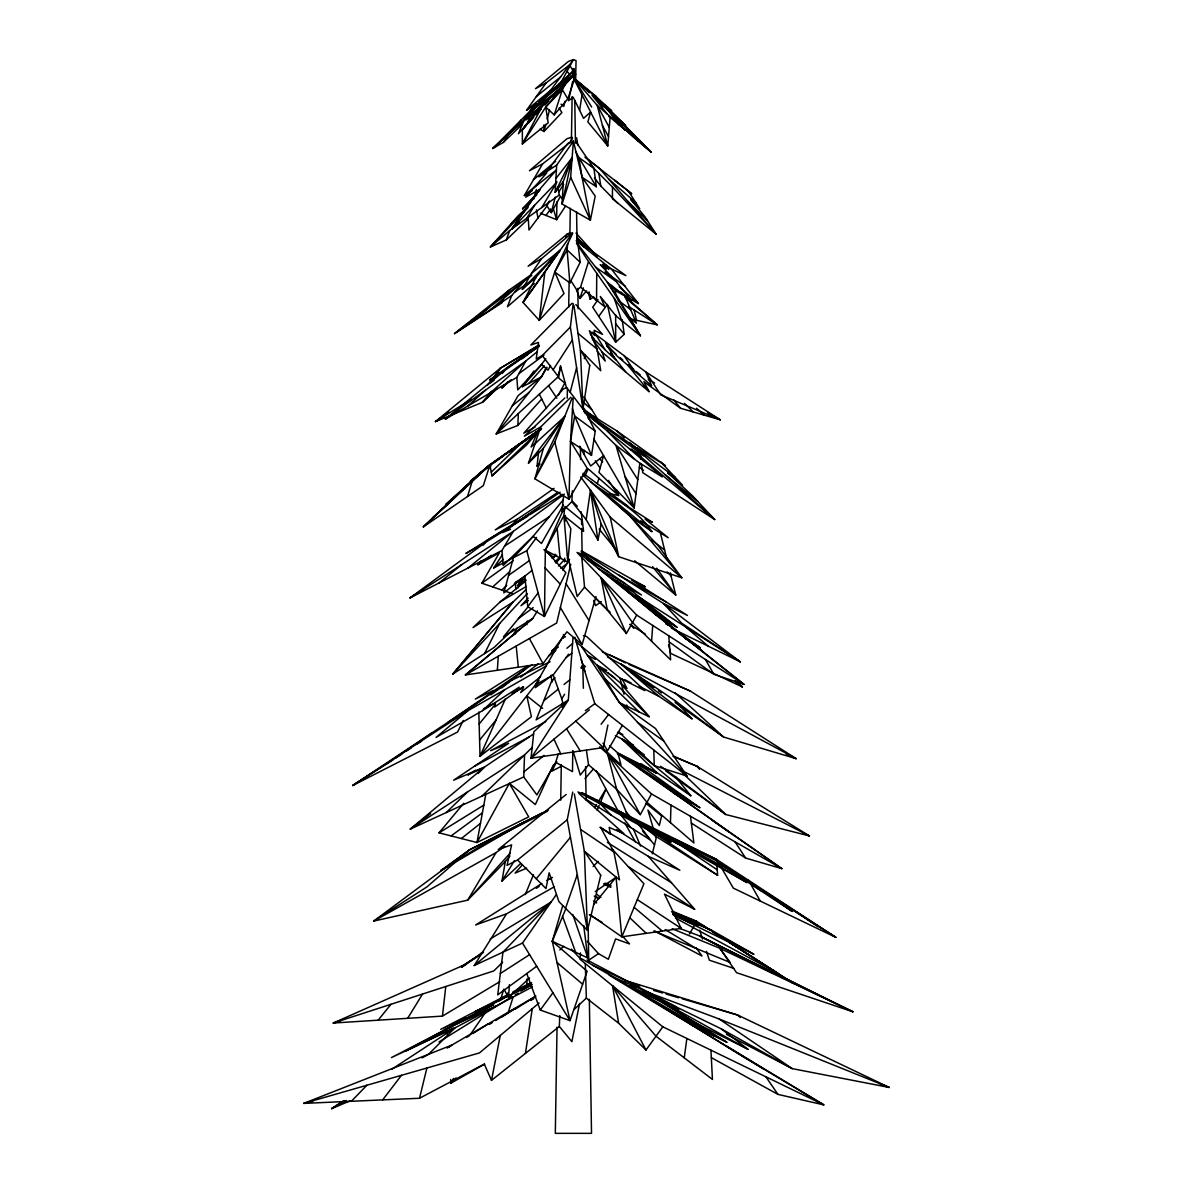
<?xml version="1.0" encoding="UTF-8"?>
<svg xmlns="http://www.w3.org/2000/svg" width="1193" height="1193" viewBox="0 0 1193 1193"><rect width="100%" height="100%" fill="white"/><g stroke="black" fill="none" stroke-linecap="round" stroke-linejoin="round"><path stroke-width="1.5" d="M543.993 124.862L543.978 131.498L540.056 129.217M612.486 187.062L612.427 198.709L656.254 234.32L644.876 216.679L630.769 199.44L639.716 208.686L628.398 191.134L585.032 157.058L599.661 168.571L656.254 234.32L612.486 187.062L589.968 164.515M596.56 300.159L596.739 273.301M564.05 508.099L545.335 550.182L544.47 616.453L527.753 606.76L524.875 576.13L515.764 582.244M572.789 751.351L572.491 771.617L555.64 762.312L558.399 753.752M556.907 201.871L556.624 219.676L540.369 213.219M557.042 1027.262L555.312 1133.35L591.519 1133.35L589.342 999.331M560.725 800.19L561.292 764.817M562.231 707.121L562.291 703.393M563.35 638.255L563.409 634.527M564.587 561.948L564.647 558.22M565.243 520.998L565.333 515.406M567.242 398.149L567.391 388.843M568.718 306.944L569.136 280.892M569.896 234.365L570.314 208.298M571.372 143.16L572.133 96.618M572.461 76.143L572.58 68.702L574.251 68.702L574.429 79.871M575.593 81.258L576.055 60.589L573.415 59.65L568.464 61.38L535.478 88.685L546.111 82.928L569.523 64.884M573.177 398.194L570.493 441.47L568.986 499.166L534.941 478.825L543.426 448.225L564.766 416.476L572.103 398M670.436 822.648L670.988 805.126M546.976 367.429L541.398 376.973L518.09 395.658L496.184 433.984L517.866 425.439L518.314 413.568M555.64 762.312L536.88 794.926L523.742 776.926L524.547 754.93L532.466 747.176M563.29 181.5L555.177 192.371L556.669 165.111L573.415 141.147L582.095 177.339L590.386 220.213L562.082 204.018L563.29 181.5L572.118 157.774L573.281 142.832M526.724 986.149L527.008 978.946M579.604 1003.477L571.879 1041.653L559.338 1026.457L559.756 1015.556M580.752 477.021L590.475 490.129L601.183 523.921L597.932 540.071L586.195 519.641L571.865 501.642L572.357 490.755M497.362 670.272L498.242 656.254M529.573 977.962L508.546 997.467L509.396 984.672M580.514 952.924L580.111 958.426L571.372 949.136M651.572 641.223L652.72 625.445M555.177 192.371L572.118 157.774L562.082 204.018L570.657 177.31L572.118 157.774L556.177 178.16M572.998 637.972L568.315 700.082L531.034 758.226L603.3 747.593L607.908 725.031M591.653 107.027L573.415 77.754L597.186 105.297L610.175 116.526L607.759 145.919L587.866 121.925L590.624 112.053L573.415 77.754L595.322 95.664L651.244 152.212L633.304 136.986L618.063 122.163L625.162 130.097L608.624 116.079M581.17 511.782L583.601 531.362L563.901 515.615L545.335 550.182L567.808 562.142L570.851 528.827L563.901 515.615L564.617 508.263M567.674 243.775L567.078 249.933L569.881 282.92L554.76 272.004L572.7 233.217M563.618 495.602L561.978 511.573L571.865 501.642M539.967 464.107L537.059 466.09L538.61 451.864M481.883 953.669L466.657 963.825L333.205 1023.042L442.439 1016.108L445.779 986.522M536.119 276.985L522.295 289.347L531.496 273.331L560.128 250.291L544.813 272.138L539.281 320.35L523.041 302.455L536.119 276.985L560.128 250.291L572.416 233.112M526.888 624.7L527.321 621.016M570.373 327.076L542.248 355.514L558.771 377.227L560.442 365.684L566.317 387.143L582.945 408.99L570.373 327.076L573.192 303.678M588.045 418.057L615.961 445.347L639.88 463.167L634.184 507.964L598.946 472.339L603.583 455.666L593.816 438.875M684.245 1057.833L686.87 1038.492M586.195 519.641L590.475 490.129L610.249 517.21L681.799 577.8L618.72 556.713L601.183 523.921M572.476 408.692L574.638 415.939L570.493 441.47L591.504 455.368L595.218 431.15L582.676 406.216M525.427 1053.404L532.272 1008.696M579.634 110.323L582.02 94.903M520.566 863.583L501.97 881.03L505.355 861.495L509.963 855.963M485.76 794.493L476.976 842.526L439.054 832.833L463.734 803.277M559.338 1026.457L491.501 1080.366L500.27 1035.479M583.765 453.817L584.436 450.372M566.183 794.463L498.271 849.535L511.633 844.868L507.055 865.357L517.598 859.989L545.976 888.576L549.138 872.799L558.906 901.61L587.463 930.376L567.242 819.785L572.729 792.077M572.67 81.288L568.569 100.689L573.207 97.244L583.571 118.361L590.624 112.053L607.759 145.919L597.186 105.297L609.28 127.353M564.975 101.301L563.797 106.431L561.023 104.194M570.776 564.214L556.669 623.014L465.434 674.925L543.024 663.621L566.958 631.783L582.109 644.623L595.993 596.545M535.911 996.095L451.789 1045.113L303.708 1103.391L419.518 1098.261L426.9 1068.003M652.303 853.845L656.135 838.261L655.121 834.742M581.886 668.438L582.78 664.889L580.872 667.976M545.812 124.355L543.978 131.498L561.873 112.574L559.129 108.056M547.199 118.987L549.496 110.054M549.287 201.035L547.02 205.942L551.285 212.622L555.282 197.113M570.165 392.199L576.607 367.727M555.028 554.134L554.074 557.593L543.889 549.675M533.554 199.44L536.388 189.493M546.424 367.369L541.398 376.973L496.184 433.984L557.713 377.212L560.65 366.922M526.754 973.548L540.265 1010.039L570.015 1020.656L552.27 941.277L562.723 905.726M518.045 587.881L520.148 580.887M467.552 496.482L472.07 481.584M500.553 999.823L503.804 989.161M597.29 483.597L598.946 478.289M571.164 281.145L576.92 290.212L580.559 287.17L588.537 261.565L576.443 243.104M508.039 1013.125L513.005 997.393M540.489 429.107L489.905 465.016L483.314 485.64L423.291 526.933L463.242 489.115M543.426 448.225L528.469 463.212L540.638 427.019L570.791 397.284M554.76 272.004L539.281 320.35L564.006 293.553L554.76 272.004L567.078 249.933L580.171 262.281L569.881 282.92M554.208 114.871L562.35 89.714L564.93 84.957L573.415 75.502L575.444 76.307L567.838 98.87L554.208 114.871L545.723 107.012L564.93 84.957M584.227 358.72L585.36 355.275M565.795 237.616L566.929 234.156L570.165 232.933L566.943 234.305L528.111 266.218L541.473 258.732L572.029 232.874M576.502 290.331L579.917 298.459L583.437 287.886M530.274 115.11L527.47 123.431L518.403 133.75L523.682 120.97M565.527 908.276L577.278 874.663M527.336 207.403L518.09 215.858L490.368 246.981L506.25 239.987L509.709 230.577M531.869 275.404L524.443 280.787L511.678 295.581L507.457 306.72L534.285 283.546M528.469 463.212L564.766 416.476L534.941 478.825L554.82 442.096L564.766 416.476L534.568 444.079M525.248 894.616L533.435 874.737M597.141 810.271L599.169 805.394M600.526 802.128L605.94 789.11L596.232 770.708M556.296 894.631L522.489 943.066L570.015 1020.656L587.135 971.236L552.27 941.277L565.885 908.544M541.339 429.226L537.372 432.462L531.094 447.017L536.567 442.006M505.474 698.695L480.033 756.287L531.392 716.725L526.784 695.787L538.997 680.368M585.092 475.634L588.194 468.864L618.6 495.498L617.02 490.293M553.418 764.996L535.359 804.544L509.336 783.369L476.976 842.526L528.708 816.892L509.336 783.369M506.324 996.23L507.89 992.874M535.508 106.744L536.984 103.627L526.575 110.188L546.111 82.928M463.242 720.483L457.59 732.025L352.636 785.546L510.082 681.039L550.077 661.757M556.728 761.462L551.956 771.17L561.485 766.145M484.552 653.63L499.658 623.477M536.641 110.382L526.009 119.673L536 107.445L558.742 89.922L541.816 106.848L522.37 143.921L522.355 129.709L536.641 110.382L573.415 75.502L569.643 77.381L538.461 101.688L547.348 96.111L573.415 75.502M558.413 395.122L564.796 383.057L557.713 377.212M550.555 365.416L548.019 370.203L541.518 364.432L545.798 358.765M565.959 80.96L568.569 76.054M599.661 746.818L651.512 793.956L640.298 814.64L616.602 789.244L588.537 764.743L586.419 750.352M494.215 379.225L500.135 368.354L538.341 345.329M559.741 84.688L573.415 59.65L545.156 97.692M505.728 368.712L538.938 346.447L504.445 370.635L445.347 419.101L516.823 377.42L525.77 361.047L537.327 351.637M453.519 1078.427L450.939 1083.155L450.656 1079.486M577.009 552.419L636.674 615.081L626.37 633.543L607.326 610.115L584.555 587.15L581.811 557.459M551.285 212.622L559.89 197.367M563.364 505.101L541.443 543.471L533.182 536.254L503.178 565.452L501.955 550.525L513.229 531.422L564.393 494.111M532.153 190.731L524.309 195.577L542.621 163.888L569.702 142.713L572.491 138.149M512.438 593.682L481.838 583.213L499.375 552.821L477.841 564.751L481.316 560.74M622.343 725.314L607.55 750.755L603.002 743.239M689.405 934.015L694.028 926.156M526.844 218.23L534.494 205.375M541.756 207.552L557.012 181.947L511.797 228.981L559.263 195.026L557.877 187.003M504.952 846.21L496.049 852.592L467.671 900.163L373.767 921.056L469.535 849.848L548.497 809.898M571.894 76.963L574.728 72.251L573.415 70.969L531.765 109.294L492.784 148.469L503.327 142.414L522.34 124.221M537.968 683.276L535.314 687.675L552.762 674.865M522.489 943.066L474.232 965.54L506.518 913.838L553.999 886.966M594.711 807.661L596.575 804.574M598.454 801.472L605.94 789.11L618.541 811.687M503.506 299.965L501.701 302.947L454.458 333.637L509.858 289.541L531.034 274.793M501.97 881.03L514.481 860.571M407.678 1018.315L422.531 994.052M563.528 705.824L561.754 698.815L564.632 694.192M517.598 627.652L512.707 635.526L515.808 633.528M537.476 610.891L532.794 618.406L465.434 674.925L532.794 618.406L503.476 636.823L527.679 607.312M562.842 570.15L569.598 559.293M545.723 107.012L522.37 143.921L548.183 122.909L545.723 107.012L562.35 89.714L567.838 98.87M558.742 192.043L563.663 184.333M553.12 369.815L572.357 340.035M536.611 537.402L526.784 550.734L493.738 567.928L502.417 554.641M565.661 205.927L556.624 219.676L553.105 208M503.327 142.414L508.636 134.362M531.496 273.331L541.473 258.732M470.519 1034.316L484.79 1013.513M511.245 379.687L501.925 387.934L504.042 384.892M597.991 299.667L592.727 307.227L615.692 342.167L624.207 334.353L622.194 319.635M544.813 272.138L523.041 302.455L560.128 250.291L522.295 289.347M598.752 316.399L607.371 304.394L615.692 342.167L615.648 314.877M711.326 1057.624L777.97 1094.399L823.811 1104.882L662.816 1026.815L645.98 1050.019L618.63 1023.206L586.345 998.079L585.286 963.556M545.962 215.441L550.704 208.924M540.265 1010.039L552.926 992.755M541.398 376.973L522.28 386.756L533.972 370.963M565.512 636.734L562.35 637.569L535.463 684.812L553.194 674.97L568.569 654.211M527.753 606.76L538.118 592.817M487.4 385.428L500.135 368.354L539.176 345.314M547.02 205.942L528.961 230.01L528.141 216.291M514.645 128.62L521.326 119.777M557.414 87.73L573.415 70.969L531.765 109.294L522.415 121.552L492.784 148.469L532.913 112.768M382.655 1099.901L401.474 1075.311M502.342 373.379L504.445 370.635L489.562 380.045L538.818 345.373M601.093 724.255L608.579 714.518M526.814 115.557L554.685 88.088L526.814 115.557L531.765 109.294M584.555 587.15L577.173 596.44L567.48 554.939M588.537 764.743L580.29 775.062L572.908 750.561M378.151 1020.194L390.946 1004.312M479.154 724.002L495.572 703.974M479.601 740.078L496.079 719.976M536.268 878.794L570.433 837.277M593.995 904.085L616.05 877.317L621.836 936.833L681.203 928.378L664.471 894.124L694.654 909.245L648.351 856.35L599.945 827.271M533.182 536.254L563.126 499.986M491.74 391.155L482.315 402.369L435.415 421.636L500.135 368.354M541.816 106.848L522.355 129.709L526.113 125.593M537.372 432.462L526.784 444.765L491.963 475.903L489.905 465.016L537.372 432.462L491.963 475.903M483.135 545.156L485.536 542.368L527.903 515.913L486.476 540.653M509.187 528.544L517.315 519.164L557.996 492.232M522.28 386.756L541.547 364.685M522.385 864.821L515.093 873.127L526.65 868.131M528.842 383.4L544.306 365.863M584.988 778.567L593.413 769.008M579.917 298.459L586.643 290.853M537.059 466.09L539.475 463.406M517.866 425.439L541.741 399.044M510.112 853.204L467.671 900.163L505.355 861.495M555.073 677.654L551.405 681.71L536.104 719.901L568.315 700.082L533.853 731.771L531.034 758.226L589.372 709.805M528.633 122.849L533.644 117.361M536.149 114.617L541.175 109.13M544.933 105.014L548.705 100.898M552.463 96.782L558.742 89.922L526.009 119.673M530.378 202.422L522.594 208.82L540.131 189.896M527.246 593.682L452.952 673.926L494.066 647.501L513.676 628.815M541.518 364.432L517.747 389.902L516.823 377.42M533.196 536.462L513.393 557.727L503.834 592.906L532.078 570.373M555.759 563.007L560.799 557.608M528.126 598.14L520.998 605.686L528.439 600.452M558.488 565.989L564.736 559.383M528.096 207.463L490.368 246.981L519.596 222.196M490.248 939.01L551.121 902.057L502.939 952.208L497.72 994.843L536.701 966.27M351.368 1101.273L366.892 1085.242M456.084 1077.875L450.939 1083.155L484.612 1064.141M593.13 866.536L598.2 861.346M501.925 387.934L508.337 381.402M572.118 303.186L530.84 344.986L538.52 342.436L536.209 358.929L542.248 355.514M478.08 773.541L484.552 767.01L533.584 733.963M536 107.445L547.348 96.111M501.91 590.088L506.771 585.256M522.594 208.82L536.805 194.742M502.611 962.274L493.783 970.938L333.205 1023.042L340.288 1021.089M496.899 388.292L482.315 402.369L497.123 388.605M491.262 472.16L520.073 444.318M446.242 812.567L467.641 791.869M481.912 796.163L524.547 754.93L410.258 829.12L523.742 776.926M506.25 239.987L528.29 218.841M526.128 589.476L512.975 602.092L452.952 673.926L512.975 602.092L473.039 627.593L500.285 601.779L524.965 581.528M555.028 561.754L560.292 556.713M559.189 84.226L566.645 77.142M564.826 397.985L524.323 436.191L540.638 427.019M546.275 665.992L468.088 710.61L436.056 737.378L482.613 710.596L504.773 689.673M540.966 428.824L488.891 465.404L423.291 526.933L489.905 465.016M574.146 1009.487L586.345 998.079M500.777 297.967L509.858 289.541M559.815 949.926L563.752 946.273M510.813 224.03L522.266 213.577M492.694 586.926L509.679 571.656M468.014 405.888L485.73 389.947M490.487 392.78L525.77 361.047L445.347 419.101L457.232 410.75M432.477 517.762L446.883 504.803M493.738 567.928L503.386 559.353M469.281 483.791L445.615 504.654L481.39 471.846L490.308 465.389M463.51 488.25L479.079 474.605M459.901 858.229L426.826 886.981L373.767 921.056L496.049 852.592M462.645 855.828L469.535 849.848L541.846 813.149M480.69 473.591L470.43 481.241L488.891 465.404M524.309 195.577L537.968 183.961M472.592 321.573L489.592 307.108M490.591 309.613L524.443 280.787L454.458 333.637L511.678 295.581M539.102 1002.97L479.437 1052.927L303.708 1103.391L312.745 1101.407M533.465 179.725L555.61 161.323M566.884 648.261L572.58 643.534M526.575 110.188L550.584 90.385M474.232 965.54L551.121 902.057M523.921 771.901L544.083 755.393M536.343 96.558L560.576 76.948M439.128 582.915L461.81 564.543M468.044 568.002L513.229 531.422L409.974 597.947L501.955 550.525M517.598 859.989L567.242 819.785M470.43 481.241L496.094 460.543L536.403 432.015L518.821 445.138M543.754 700.813L558.249 689.136M564.05 684.469L569.851 679.801M501.746 687.958L525.681 668.87M540.623 676.67L520.67 692.581L523.697 687.034L512.065 693.715L519.223 687.183L482.613 710.596M512.349 405.724L529.304 392.229M461.363 838.53L480.481 823.349M533.689 187.898L556.37 169.988L539.325 189.762L511.797 228.981L539.325 189.762L525.651 197.158L546.812 172.791L538.774 176.847L551.762 166.856M522.072 358.72L527.813 354.306M535.001 348.803L539.296 345.493M520.759 677.236L538.311 663.8M548.541 655.971L555.863 650.364M430.598 813.596L410.258 829.12L484.552 767.01L453.594 780.222L508.636 743.299L490.606 750.68L545.812 721.631M560.874 568.33L566.735 563.901M488.026 468.118L490.964 465.926M510.022 451.715L515.883 447.33M518.463 618.556L533.182 607.61M566.123 657.507L571.85 653.272M518.866 373.677L544.023 355.096M451.118 835.92L482.404 812.851M585.316 710.67L594.8 703.706L581.155 659.625M493.291 463.227L503.7 455.696M506.667 453.549L536.403 432.015M440.754 870.592L486.416 842.467L524.965 821.664L440.754 870.592L469.535 849.848M490.8 694.893L510.082 681.039M481.838 583.213L513.139 560.755M522.877 686.795L494.618 707.076L495.229 703.124L483.687 708.731M541.562 428.526L514.094 448.046L541.458 428.69M508.621 575.309L529.424 560.561M554.029 488.369L495.214 529.901L517.315 519.164M462.198 966.971L466.657 963.825L462.064 966.777M448.956 412.107L435.415 421.636L471.205 399.327M489.533 383.535L494.036 380.358M477.841 564.751L491.307 555.282M560.128 492.113L502.447 532.615L510.544 529.274M531.839 664.755L448.165 722.212L459.394 715.934M459.812 715.353L464.301 712.221M467.283 710.118L485.193 697.547M601.302 601.69L595.65 605.656L593.682 600.422M595.247 891.603L616.05 877.317M385.771 764.445L431.955 732.89M448.762 1047.171L451.789 1045.113L447.151 1048.08M514.601 292.21L536.179 277.551M536.298 888.338L539.221 886.354M549.496 879.42L552.434 877.437M588.074 960.633L598.454 953.639L608.355 959.276L615.603 938.891L629.501 943.917L622.179 935.759M551.867 651.363L558.026 647.232M552.18 558.16L556.728 555.148M483.508 952.103L461.214 966.852L483.046 952.655M556.669 165.111L546.707 171.658L567.793 143.399L573.415 141.147M504.52 546.17L549.406 516.614M395.763 758.077L401.907 754.036M406.5 751.008L411.108 747.981M417.252 743.94L421.86 740.898M483.195 951.999L480.257 953.938L483.284 951.969M343.927 1100.572L331.594 1108.655L350.384 1100.736M391.766 1069.256L455.01 1027.844L532.376 986.909M468.088 710.61L352.636 785.546L392.9 759.896M500.329 973.518L529.588 954.668M528.275 665.53L475.336 699.068L493.455 690.449M551.628 650.737L557.847 646.8M501.97 1016.868L515.958 1007.996L495.602 1020.552M515.585 1008.965L534.345 997.08M466.657 1037.448L469.744 1035.509M472.816 1033.57L488.235 1023.877M541.905 883.461L475.634 924.963L506.518 913.838M546.648 880.494L551.375 877.541M530.393 1000.36L533.45 998.422M529.483 514.944L562.425 494.379M419.444 592.041L409.974 597.947L485.536 542.368L465.866 553.507L538.878 508.099M344.24 1100.796L331.594 1108.655L346.134 1100.483M439.039 1041.921L512.036 996.587M439.054 832.833L483.821 805.126M489.339 1024.414L492.47 1022.476M588.194 292.3L590.192 299.234L593.831 296.997M475.619 770.171L467.775 774.958L482.24 768.352M530.646 1000.45L533.793 998.541M526.232 580.171L517.404 585.48L524.174 579.037L514.362 583.511M442.439 1016.108L499.733 981.705M477.796 1013.588L490.368 1006.117M498.227 1001.464L507.651 995.857L405.322 1051.287L452.952 1028.008M500.285 601.779L526.367 586.419M520.834 991.085L531.989 984.628M422.128 1057.863L428.6 1054.239L455.01 1027.844L391.379 1057.595L493.753 1004.685L477.782 1012.007L490.979 1005.043L475.127 1011.664L531.765 984.881M535.195 426.96L523.757 433.208L563.454 388.814L566.779 387.755M474.516 766.174L528.976 737.065M512.438 993.217L531.69 982.928M419.518 1098.261L484.283 1064.052L491.501 1080.366M542.621 163.888L529.453 170.718L566.958 138.716L571.805 137.15M507.89 994.574L440.724 1029.335L465.896 1018.061M512.796 992.039L530.825 982.704M486.416 842.467L547.602 811.18M515.167 994.813L518.403 993.173M444.392 1029.634L496.258 1006.012M609.563 493.648L618.6 495.498L608.43 480.391M631.455 319.172L657.239 324.854L625.49 296.848M576.741 241.642L580.066 242.537L625.878 275.598L611.383 269.051L603.688 263.892M592.25 338.782L602.197 352.233L649.111 391.662L643.862 381.715L680.621 408.274L720.304 419.817L645.771 371.933L592.742 332.206M691.344 823.081L745.655 858.065L781.862 868.668L617.348 753.514M653.66 990.414L662.607 993.023M666.171 994.082L678.683 997.751M682.262 998.795L737.662 1015.034L889.292 1087.449L792.301 1068.645L726.492 1034.346M880.389 1084.765L889.292 1087.449L719.111 1018.971L642.669 990.414M625.147 980.452L737.662 1015.034L740.361 1017.48M583.452 635.586L586.792 636.63L644.787 690.598L620.047 678.176L576.249 642.073M618.571 731.801L654.256 765.623L686.929 776.032L655.553 728.55L619.495 702.722L581.811 646.979M669.243 641.938L713.817 674.299L744.029 684.409L578.724 552.866M733.844 968.388L709.358 960.201L706.51 951.388M692.954 1022.684L699.918 1025.16L747.936 1049.258L721.183 1028.798L652.631 995.454M625.043 980.512L639.91 985.91M630.471 985.955L635.705 987.864M594.203 896.077L599.393 898.046M679.071 928.169L699.844 936.028L852.95 1011.813L736.528 972.668L719.841 948.271L672.166 928.721M672.986 912.242L696.801 921.443L713.951 932.464M605.91 883.238L611.04 885.31M595.546 897.3L598.961 898.687M653.883 930.987L730.176 962.468L719.841 948.271L852.95 1011.813L785.799 979.334M673.165 756.347L696.936 766.264L809.465 835.965L725.836 814.536L665.545 770.693M673.329 914.226L711.535 930.212L753.722 954.206L674.284 915.344M672.792 911.333L696.801 921.443M604.717 883.267L609.698 885.355M617.75 732.368L622.806 734.53M673.359 756.168L696.936 766.264L699.56 768.799M671.51 911.75L701.723 924.769L709.552 929.75L701.723 924.769M602.256 651.721L690.404 691.105L796.193 758.673L723.614 737.035L675.149 702.573M628.994 664.412L690.404 691.105M581.364 958.605L628.681 985.88L675.656 1006.594L587.045 959.962M648.351 856.35L679.876 870.264L616.527 829.538M651.482 993.873L609.176 975.158L823.811 1104.882L741.524 1055.775M603.956 883.67L610.741 886.667M603.956 884.252L610.756 887.279M673.538 915.225L692.194 923.531L673.016 914.509M673.061 913.033L711.535 930.212M802.725 832.908L809.465 835.965L682.814 771.021M786.187 754.125L796.193 758.673L607.461 656.94M592.489 965.226L627.324 981.168M673.091 913.853L683.127 918.535M686.482 920.101L698.203 925.559M617.571 732.547L620.837 734.068M595.486 659.431L587.403 655.181L596.977 665.247L619.495 702.722L649.231 716.725L621.165 684.021M552.27 941.277L587.851 957.994L583.69 925.514M584.734 412.838L630.277 449.433L643.847 455.92L583.69 411.361M673.419 838.679L716.59 859.422L835.861 937.385L733.322 888.129L721.228 867.4M764.102 968.835L772.467 972.877M780.818 976.933L784.174 978.543L699.844 936.028L722.57 947.913M642.595 990.578L645.95 992.203M671.54 628.204L740.316 661.861L663.532 603.539L581.185 551.3M581.722 792.674L716.59 859.422L718.44 862.614M691.045 1024.712L726.805 1042.22L661.951 1002.18L628.681 985.88L739.958 1054.806M609.041 654.659L625.579 662.92M609.593 745.744L617.944 753.081L656.866 772.602L690.866 795.761L675.626 776.897L660.683 766.338M592.444 798.206L653.108 831.536L702.781 856.485L746.878 882.552L716.769 860.914L581.349 792.614M599.497 102.255L604.523 106.967L611.651 110.561L573.415 77.754L589.327 92.711M776.076 973.771L818.413 995.111M639.299 686.333L659.013 696.369L692 718.812L675.059 700.723L620.614 663.8L659.013 696.369M615.409 735.604L633.379 745.014M649.231 716.725L596.977 665.247L606.76 670.347M624.714 679.682L631.231 683.082M652.452 995.767L668.9 1004.342M672.196 1006.057L678.772 1009.487M730.698 952.163L733.934 953.863M654.823 931.122L702.036 956.011L696.339 948.032M746.878 882.552L636.182 820.262L729.012 869.712L792.227 911.467L752.38 883.774M753.722 954.206L716.605 934.149L793.718 983.569M675.417 918.028L778.403 973.563L729.892 942.694M577.964 791.898L671.003 842.288L653.108 831.536M640.611 520.789L668.169 537.7L645.085 519.015L652.407 522.266L622.985 503.416M636.182 820.262L702.781 856.485M645.786 992.472L642.55 990.667L699.918 1025.16M652.273 996.08L747.936 1049.258M721.183 1028.798L792.301 1068.645L719.111 1018.971M648.217 379.389L654.599 382.968M707.509 412.644L720.304 419.817L660.713 394.853L645.771 371.933L651.676 385.786L617.02 356.006L605.537 342.928L615.618 359.764L591.653 337.008M581.409 550.868L645.413 586.837L631.798 580.216L687.451 615.454L663.532 603.539L681.65 623.149L740.316 661.861L635.75 595.083M625.296 583.705L598.26 568.45L611.502 578.128L641.476 594.964L581.155 552.956M669.019 625.49L665.843 623.7L669.005 625.46M611.383 269.051L638.404 303.559L615.603 290.719L610.861 285.097M673.195 792.734L699.769 807.676L646.397 769.604L619.898 754.349L728.744 831.775M618.481 574.951L666.276 602.047M617.049 809.913L630.993 817.861M651.512 793.956L781.862 868.668L730.205 832.818M651.393 1000.017L714.518 1036.21M628.681 985.88L726.805 1042.22M586.673 559.204L609.116 572.431M655.076 614.32L676.998 627.324L633.334 592.131L611.502 578.128L655.076 614.32L744.029 684.409L636.674 615.081M762.536 890.843L835.861 937.385L716.769 860.914M589.282 914.703L602.062 922.383M590.684 481.808L630.217 516.256L651.87 531.586C634.706 505.489 604.896 495.438 582.706 475.038M665.157 929.541L696.026 948.39M639.88 463.167L662.204 476.902L630.277 449.433M726.582 1046.172L763.132 1068.66M641.029 763.714L656.165 773.064L619.898 754.349L699.769 807.676M630.023 624.565L645.353 634.094M684.693 638.151L700.306 647.903L670.615 626.385M584.212 410.511L616.587 430.762L665.44 465.583L637.226 447.882L640.223 450.79L584.048 411.242M607.401 842.422L671.51 882.805M716.918 864.627L717.589 875.274L655.732 836.233L642.818 826.123M585.301 798.833L650.453 840.006L636.704 821.902M593.577 900.998L596.679 902.952M717.366 934.73L712.668 931.733L717.276 934.745M628.279 866.7L694.654 909.245M729.713 942.709L791.928 982.6L729.534 942.485M628.547 306.377L657.239 324.854L625.192 297.609M637.316 899.641L681.203 928.378M576.025 152.003L578.873 157.506L582.095 177.339L596.336 186.734L593.92 168.288L576.159 142.146M639.314 768.322L690.643 802.546M649.559 829.806L717.589 875.274M682.336 635.78L700.306 647.903M677.385 842.959L717.247 869.831M793.047 909.886L817.906 926.722M580.544 829.389L613.873 851.966L619.495 879.867L584.346 851.176L574.34 793.927M610.175 116.526L622.105 124.773L604.523 106.967M711.818 820.053L728.789 831.834M595.62 267.143L616.11 281.444L631.5 301.009L607.476 282.443L576.741 242.79M590.058 914.658L621.836 936.833L643.922 883.774L611.487 848.327M734.575 872.351L760.627 890.589M605.03 271.9L625.49 286.335M644.25 754.737L621.836 738.914L656.866 772.602M653.943 687.496L620.614 663.8L692 718.812M658.476 690.732L661.504 692.879M596.977 665.247L614.693 677.833M637.539 722.347L663.785 741.017M593.92 168.288L578.873 157.506L596.336 186.734M635.407 748.786L621.836 738.914L690.866 795.761M582.989 473.248L627.846 506.011M595.218 431.15L574.638 415.939L591.504 455.368M618.347 300.427L630.62 309.554M675.059 700.723L723.614 737.035L675.208 692.865M627.369 591.31L669.467 622.85M675.626 776.897L725.836 814.536L683.201 773.616M611.502 578.128L676.998 627.324M632.111 444.81L675.104 477.245M651.393 539.892L664.605 550.003M678.892 633.08L701.752 650.573M582.512 408.17L597.082 419.384M596.604 894.124L600.944 897.494M587.925 415.06L599.527 424.111M631.485 449.015L714.756 519.581L642.729 472.637L641.476 464.226M617.005 182.156L614.589 180.277L631.768 193.773L628.398 191.134M594.8 703.706L686.929 776.032L619.495 702.722M639.359 467.179L643.549 470.489M582.065 553.239L593.607 562.38M616.677 580.663L628.204 589.819M645.696 803.202L661.668 815.863L659.297 825.467L647.918 810.092L653.063 827.703M542.636 708.388L526.784 695.787L480.033 756.287L478.825 712.012M576.204 240.747L609.757 267.828L602.629 264.235L606.447 269.111L600.213 264.637L616.11 281.444M580.559 287.17L604.881 306.914L600.318 296.475L615.961 315.921L640.432 335.785L616.856 295.879L607.476 282.443L640.432 335.785L588.537 261.565M564.796 506.414L582.273 520.685M735.291 681.158L742.389 686.944L670.749 653.436L668.557 644.727M580.007 959.247L662.816 1026.815M665.306 474.844L697.756 501.433M627.965 316.234L636.406 323.169L624.849 295.939L621.046 292.091M651.87 531.586L600.661 489.473L630.217 516.256L657.91 545.335L681.799 577.8L630.217 516.256M735.231 681.069L742.389 686.944L735.634 680.964M608.311 673.016L626.981 688.406L622.045 678.757M577.979 333.339L597.171 349.236L600.72 370.725L580.424 350.146L573.922 305.378M634.631 560.77L675.76 595.068L670.257 572.849M634.124 907.321L662.309 931.077M557.027 962.527L582.646 984.21M685.483 626.832L708.224 646.159M657.999 614.947L676.401 630.59M606.685 346.194L616.065 354.217M620.077 357.646L622.746 359.943M628.115 364.536L633.513 369.144M636.197 371.455L640.238 374.915M579.023 239.808L592.399 251.305M583.422 402.369L591.683 409.482M618.287 123.729L651.244 152.212L606.089 106.833M608.609 178.965L635.839 202.676M619.242 286.708L638.404 303.559M573.415 77.754L583.034 86.328M585.793 88.774L589.909 92.443M594.039 96.111L602.122 103.314M608.862 110.546L625.714 125.578L611.383 111.545M578.859 793.464L623.805 833.564L609.161 827.42L610.488 834.369L600.616 827.345L613.873 851.966M582.78 664.307L585.495 666.738M616.587 430.762L624.342 437.786M629.516 442.469L714.756 519.581L692.641 495.96L667.722 472.726L682.62 485.268L660.639 461.795M696.503 408.23L703.974 415.075M601.958 747.325L620.986 764.922L617.944 753.081M600.049 459.32L602.719 461.855M629.785 917.76L646.278 933.358M575.742 721.109L603.3 747.593M574.683 78.992L577.233 81.467M579.783 83.928L582.333 86.403M605.179 678.906L639.016 711.908M684.514 403.398L693.252 411.958M667.006 571.879L670.973 575.757M595.501 597.902L604.791 606.998M607.461 609.593L610.115 612.188M627.742 201.199L647.501 220.765M598.155 99.78L601.719 103.373M594.442 177.891L600.81 186.033L617.914 203.436M572.461 501.314L577.308 506.279M607.356 431.016L634.408 459.096M596.679 799.981L611.07 815.117M545.112 567.913L560.248 584.152M545.335 550.182L565.855 572.655L544.47 616.453L526.784 550.734M576.01 233.067L597.082 256.525M606.462 266.949L608.803 269.558M587.329 941.277L598.454 953.639M575.846 304.588L602.554 334.368L594.174 330.327L595.024 335.68L589.342 330.715L597.171 349.236M696.936 766.264L699.396 769.053M630.172 624.193L633.841 628.368M626.236 812.105L630.963 817.548M642.744 831.178L654.525 844.808M567.033 71.326L570.239 75.055M618.63 1023.206L612.546 985.806L656.031 1036.24L712.445 1079.441L710.939 1050.153M623.074 123.729L637.465 140.52M559.263 195.026L562.723 199.201M673.568 399.73L680.621 408.274M599.169 529.125L614.887 548.273M652.571 566.69L675.76 595.068L656.672 568.181M616.602 789.244L607.61 754.036L646.994 802.352L693.879 842.929L690.479 816.28M591.982 95.201L607.207 113.961M597.037 350.951L605.224 361.091L602.197 352.233M627.682 365.028L649.111 391.662M615.663 323.661L624.207 334.353M594.532 298.131L596.798 300.979M610.712 352.979L625.654 371.948M620.479 814.327L630.754 827.569M604.165 104.596L619.063 124.922M607.326 610.115L601.108 577.725L632.529 622.582L670.615 659.863L668.766 635.794M582.095 177.339L595.203 196.114L590.386 220.213L570.657 177.31M590.311 333.801L594.323 339.543M577.158 237.109L583.944 246.906M765.906 1076.802L777.97 1094.399M570.015 65.883L575.742 74.369M624.088 355.693L634.348 370.904M595.218 460.752L600.288 468.312M548.512 385.697L556.833 398.149M734.992 841.796L745.655 858.065M637.778 479.675L615.961 445.347L634.184 507.964L603.583 455.666L590.669 465.986L579.44 446.197M625.028 476.529L635.988 493.753M570.493 441.47L587.18 468.178L568.986 499.166L554.82 442.096M566.093 583.75L589.044 620.584M595.322 95.664L602.704 107.549M583.854 396.881L597.559 418.937M566.511 728.774L580.29 750.979M595.725 334.443L604.97 349.653M643.027 460.617L640.209 455.815L640.716 459.171M560.382 607.52L582.109 644.623M705.436 659.475L713.817 674.299M748.518 880.3L760.239 901.058M504.132 989.579L508.546 997.467M624.849 822.976L635.66 842.318M602.45 125.533L608.519 136.599M529.394 638.523L543.024 663.621M607.61 754.036L640.298 814.64M612.546 985.806L645.98 1050.019M539.311 394.182L546.483 408.498M553.97 739.183L560.77 753.857M601.108 577.725L626.37 633.543M615.737 787.201L628.398 817.205M633.408 829.105L640.581 846.105M576.622 240.166L577.83 243.327M562.589 916.448L575.622 952.253M553.194 674.97L561.754 698.815M572.744 914.42L587.851 957.994M614.291 298.399L621.628 320.514M699.665 930.257L702.513 939.055M574.832 637.241L584.868 671.391M660.549 533.554L666.723 558.533M620.047 678.176L624.014 694.281M626.653 705.018L627.533 708.597M634.169 309.986L636.555 320.306M610.249 517.21L618.72 556.713L590.475 490.129L597.932 540.071M536.418 209.834L537.998 217.976M598.871 173.432L600.81 186.033M576.651 137.777L577.755 144.92M589.193 292.002L590.192 299.234M576.666 232.874L580.171 262.281M551.106 675.178L551.927 682.232M516.196 646.039L518.329 667.215M557.146 528.201L560.084 558.026M563.901 515.615L567.808 562.142M447.077 1031.05L447.33 1034.54M515.465 582.244L515.749 589.461M653.794 750.024L654.256 765.623M582.78 664.889L583.362 688.286M574.772 100.346L575.458 143.16M576.577 212.026L577.084 243.67M577.815 288.333L578.143 308.808M580.38 446.54L580.588 459.573M581.587 520.998L581.647 524.711M581.707 528.439L582.124 554.491M585.569 766.681L586.106 800.19M588.134 924.888L588.745 962.11M615.603 290.719L615.603 295.327M589.76 365.312L582.945 408.99L580.424 350.146L589.76 365.312M600.735 875.259L587.463 930.376L584.346 851.176L600.735 875.259"/></g></svg>
